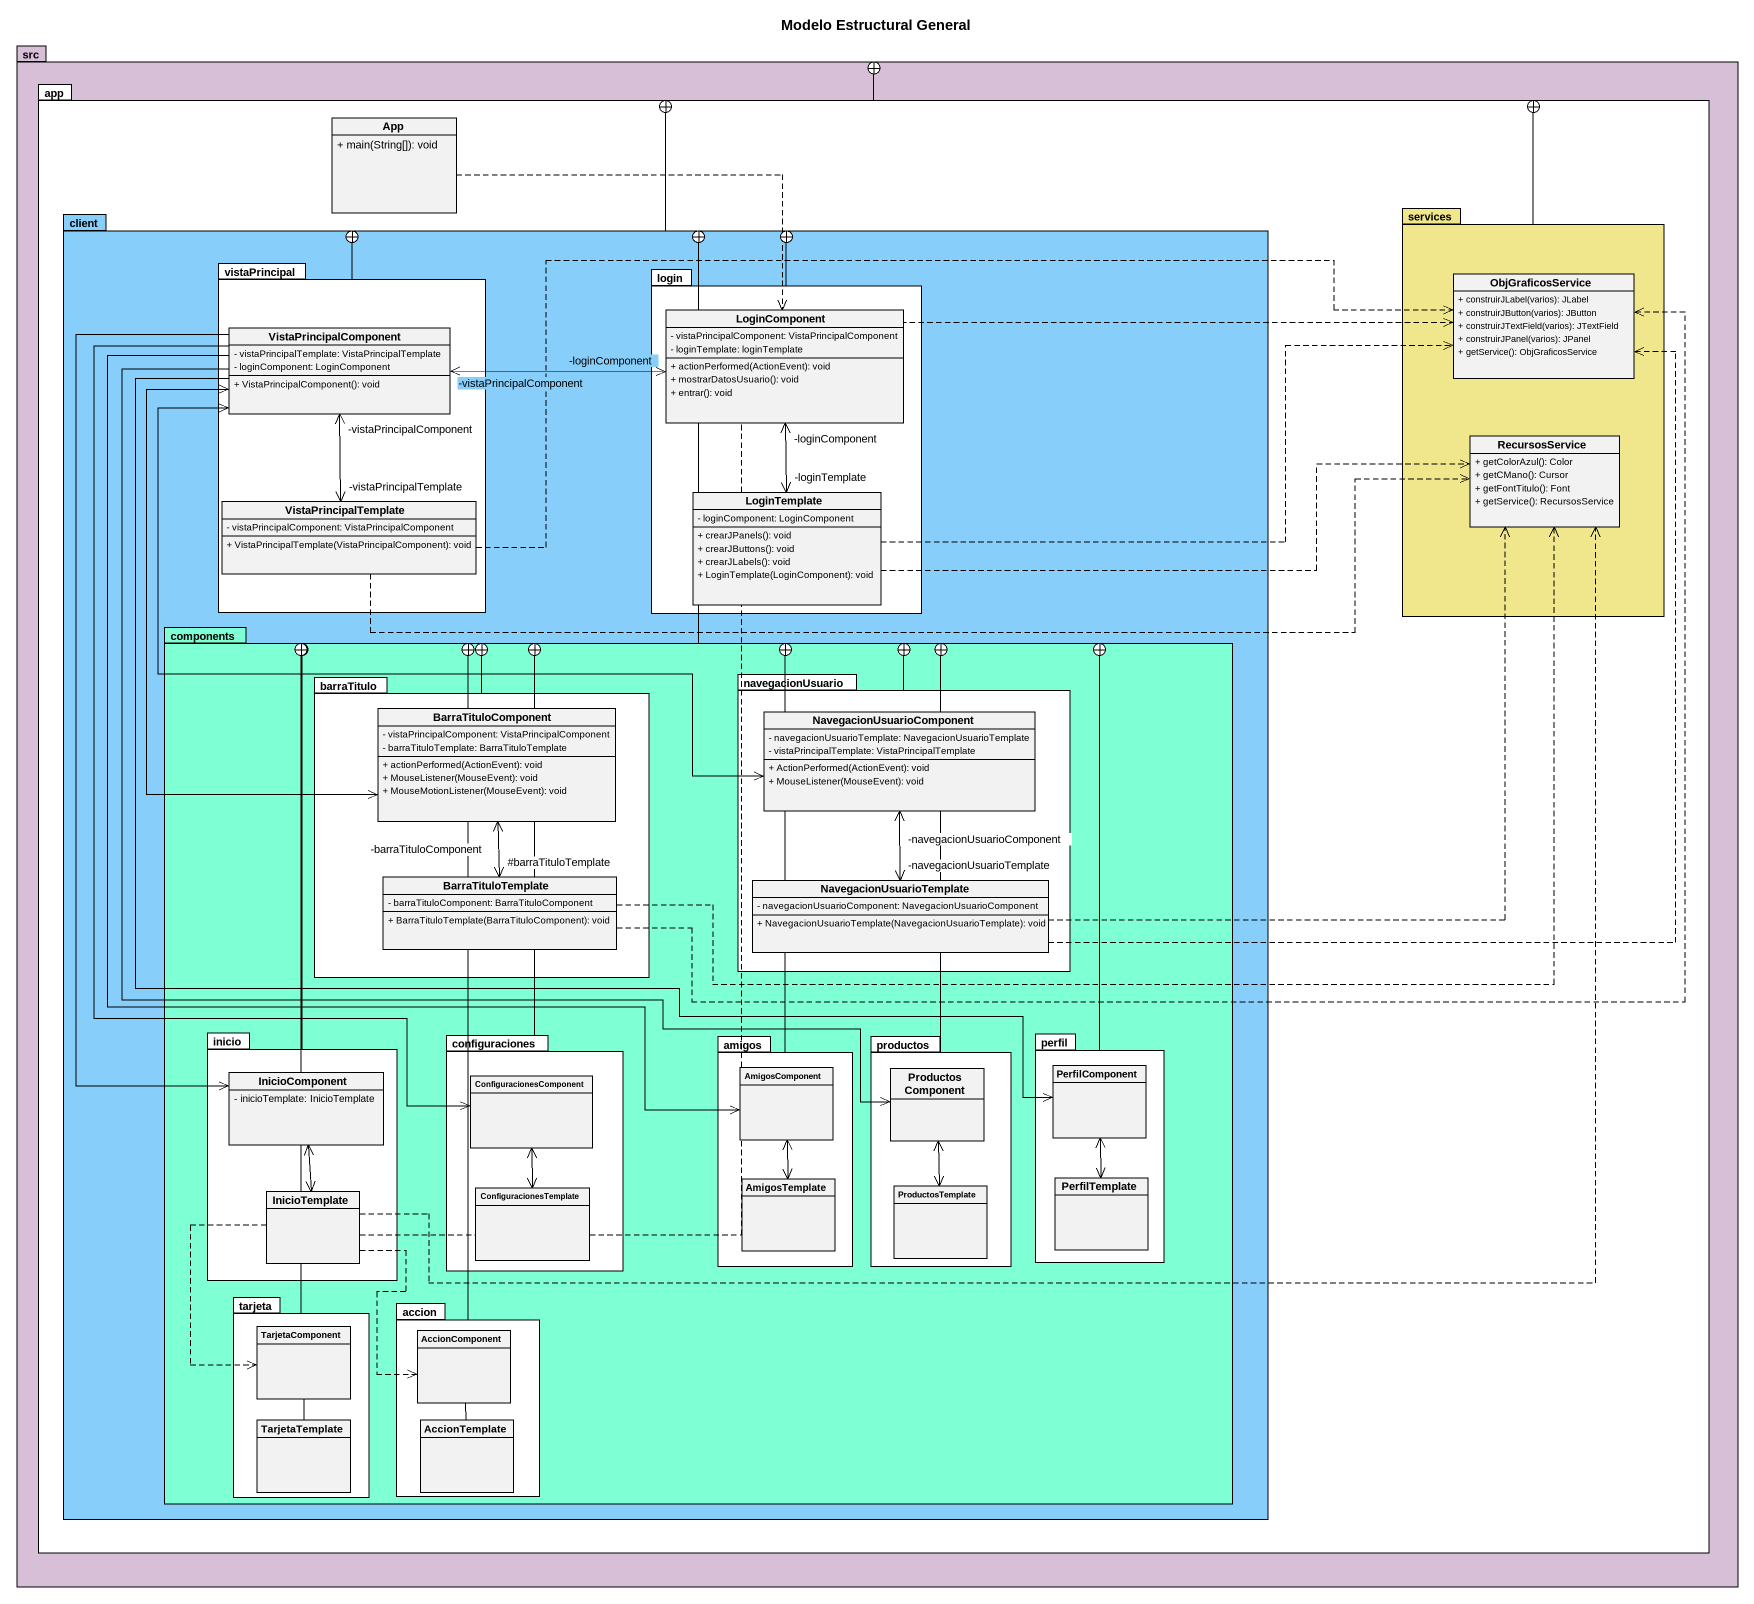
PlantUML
@startuml
title Modelo Estructural General
hide circle
hide empty members
skinparam classAttributeIconSize 0
package src #D8BFD8 {
  package app {
    class App {
      + main(String[]): void
    }
    package client #87CEFA {
      package vistaPrincipal {
        class VistaPrincipalComponent {
          - vistaPrincipalTemplate: VistaPrincipalTemplate
          - loginComponent: LoginComponent
          + VistaPrincipalComponent(): void
        }
        class VistaPrincipalTemplate {
          - vistaPrincipalComponent: VistaPrincipalComponent
          + VistaPrincipalTemplate(VistaPrincipalComponent): void
        }
      }
      package login {
        class LoginComponent {
          - vistaPrincipalComponent: VistaPrincipalComponent
          - loginTemplate: loginTemplate
          + actionPerformed(ActionEvent): void
          + mostrarDatosUsuario(): void
          + entrar(): void
        }
        class LoginTemplate {
          - loginComponent: LoginComponent
          + crearJPanels(): void
          + crearJButtons(): void
          + crearJLabels(): void
          + LoginTemplate(LoginComponent): void
        }
      }
      package components #7FFFD4 {
        package barraTitulo {
          class BarraTituloComponent {
            - vistaPrincipalComponent: VistaPrincipalComponent
            - barraTituloTemplate: BarraTituloTemplate
            + actionPerformed(ActionEvent): void
            + MouseListener(MouseEvent): void
            + MouseMotionListener(MouseEvent): void
          }
          class BarraTituloTemplate {
            - barraTituloComponent: BarraTituloComponent
            + BarraTituloTemplate(BarraTituloComponent): void
          }
        }
        package navegacionUsuario {
          class NavegacionUsuarioComponent {
            - navegacionUsuarioTemplate: NavegacionUsuarioTemplate
            - vistaPrincipalTemplate: VistaPrincipalTemplate
            + ActionPerformed(ActionEvent): void
            + MouseListener(MouseEvent): void
          }
          class NavegacionUsuarioTemplate {
            - navegacionUsuarioComponent: NavegacionUsuarioComponent
            + NavegacionUsuarioTemplate(NavegacionUsuarioTemplate): void
          }
        }
        package inicio {
          class InicioComponent {
            - inicioTemplate: InicioTemplate
          }
          class InicioTemplate
        }
        package configuraciones {
          class ConfiguracionesComponent
          class ConfiguracionesTemplate
        }
        package amigos {
          class AmigosComponent
          class AmigosTemplate
        }
        package productos {
          class ProductosComponent
          class ProductosTemplate
        }
        package perfil {
          class PerfilComponent
          class PerfilTemplate
        }
        package tarjeta {
          class TarjetaComponent
          class TarjetaTemplate
        }
        package accion {
          class AccionComponent
          class AccionTemplate
        }
      }
    }
    package services #F0E68C {
      class ObjGraficosService {
        + construirJLabel(varios): JLabel
        + construirJButton(varios): JButton
        + construirJTextField(varios): JTextField
        + construirJPanel(varios): JPanel
        + getService(): ObjGraficosService
      }
      class RecursosService {
        + getColorAzul(): Color
        + getCMano(): Cursor
        + getFontTitulo(): Font
        + getService(): RecursosService
      }
    }
  }
}
app -right-+ src
App .right.> LoginComponent
client -right-+ app
services --+ app
vistaPrincipal --+ client
login --+ client
LoginComponent "-loginComponent" <-left-> "-vistaPrincipalComponent" VistaPrincipalComponent
LoginComponent "-loginComponent" <--> "-loginTemplate" LoginTemplate
VistaPrincipalComponent --> AmigosComponent
VistaPrincipalComponent --> ProductosComponent
VistaPrincipalComponent --> PerfilComponent
VistaPrincipalComponent --> InicioComponent
VistaPrincipalComponent --> ConfiguracionesComponent
VistaPrincipalTemplate .right.> ObjGraficosService
VistaPrincipalTemplate "-vistaPrincipalTemplate" <-up-> "-vistaPrincipalComponent" VistaPrincipalComponent
VistaPrincipalTemplate .right.> RecursosService
LoginTemplate .right.> ObjGraficosService
LoginTemplate .right.> RecursosService
components -up-+ client
barraTitulo --+ components
navegacionUsuario --+ components
BarraTituloComponent <-up-> VistaPrincipalComponent
BarraTituloComponent "-barraTituloComponent" <--> "#barraTituloTemplate" BarraTituloTemplate
NavegacionUsuarioComponent <-up-> VistaPrincipalComponent
BarraTituloTemplate .right.> ObjGraficosService
BarraTituloTemplate .right.> RecursosService
NavegacionUsuarioTemplate .up.> ObjGraficosService
NavegacionUsuarioTemplate .up.> RecursosService
NavegacionUsuarioTemplate "-navegacionUsuarioTemplate" <-up-> "-navegacionUsuarioComponent" NavegacionUsuarioComponent
inicio -right-+ components
configuraciones -right-+ components
amigos -up-+ components
AmigosComponent <--> AmigosTemplate
productos -left-+ components
ProductosComponent <--> ProductosTemplate
perfil -left-+ components
PerfilComponent <--> PerfilTemplate
InicioComponent <--> InicioTemplate
ConfiguracionesComponent <--> ConfiguracionesTemplate
InicioTemplate .up.> ObjGraficosService
InicioTemplate .up.> RecursosService
InicioTemplate ..> TarjetaComponent
InicioTemplate ..> AccionComponent
tarjeta -up-+ components
accion -up-+ components
TarjetaComponent -- TarjetaTemplate
AccionComponent -- AccionTemplate
@enduml
